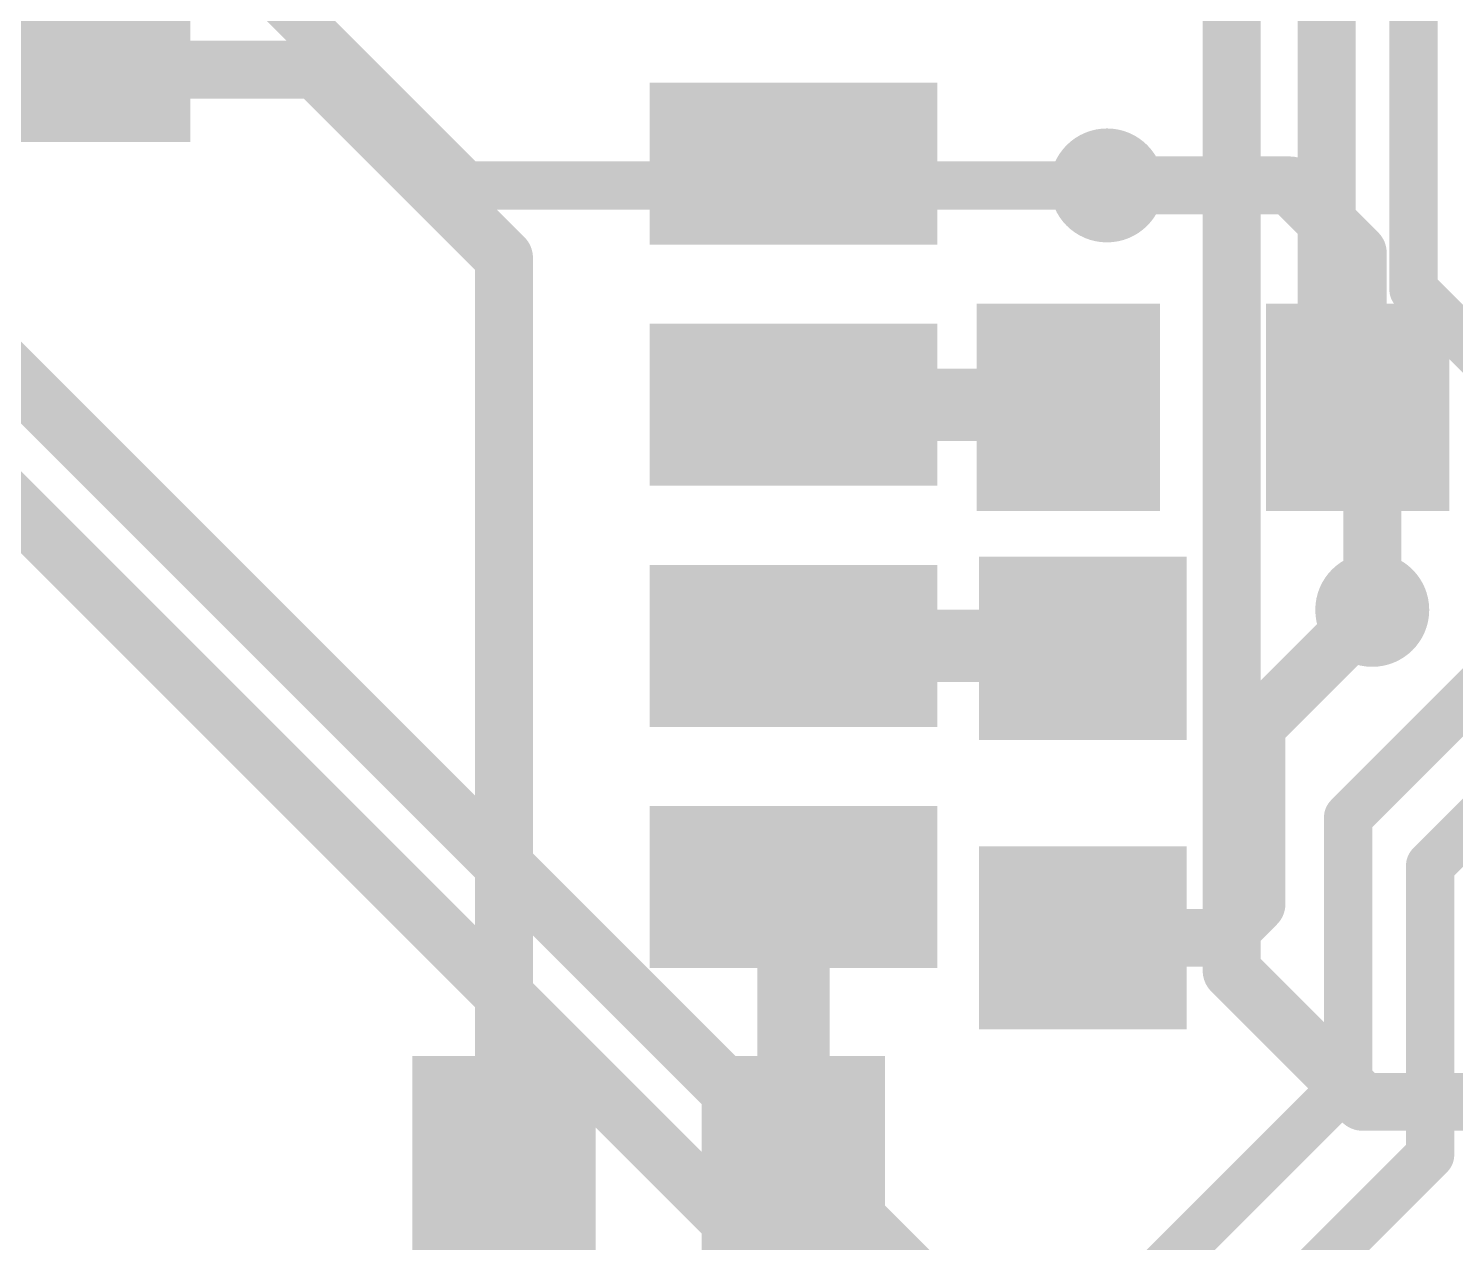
# Model space of a CAD drawing. Header units: millimetres. Extents: x -1.41 to 1.31, y -0.13 to 2.68.
# Drawn here: x -0.0466 to 0.2492, y 1.1308 to 1.3825 of the extents above; entities that cross this region are included whole.
import ezdxf

# ---------------------------------------------------------------- set-up
doc = ezdxf.new("R2010")
doc.units = ezdxf.units.MM
doc.header["$MEASUREMENT"] = 0
for name, color, linetype in [('BottomLayer', 5, 'Continuous'), ('BottomPaste', 16, 'Continuous'), ('BottomSolder', 6, 'Continuous'), ('Mechanical2', 216, 'Continuous'), ('TopLayer', 1, 'Continuous'), ('ViaHoleLayer', 16, 'Continuous')]:
    doc.layers.add(name, color=color, linetype=linetype)

# ---------------------------------------------------------------- blocks, each defined once
blk = doc.blocks.new('PG_DSO_8_B_1')
at = {"layer": 'BottomLayer'}
for points in [[(-0.1377953, 0.0622047), (-0.1377953, 0.0877953), (-0.0862205, 0.0877953), (-0.0862205, 0.0622047)], [(0.0862205, 0.0622047), (0.0862205, 0.0877953), (0.1377953, 0.0877953), (0.1377953, 0.0622047)], [(-0.1377953, 0.0122047), (-0.1377953, 0.0377953), (-0.0862205, 0.0377953), (-0.0862205, 0.0122047)], [(0.0862205, 0.0122047), (0.0862205, 0.0377953), (0.1377953, 0.0377953), (0.1377953, 0.0122047)], [(-0.1377953, -0.0377953), (-0.1377953, -0.0122047), (-0.0862205, -0.0122047), (-0.0862205, -0.0377953)], [(0.0862205, -0.0377953), (0.0862205, -0.0122047), (0.1377953, -0.0122047), (0.1377953, -0.0377953)], [(-0.1377953, -0.0877953), (-0.1377953, -0.0622047), (-0.0862205, -0.0622047), (-0.0862205, -0.0877953)], [(0.0862205, -0.0877953), (0.0862205, -0.0622047), (0.1377953, -0.0622047), (0.1377953, -0.0877953)]]:
    blk.add_hatch(color=5, dxfattribs=at).paths.add_polyline_path(points)
at = {"layer": 'BottomPaste'}
for points in [[(-0.1377953, 0.0622047), (-0.1377953, 0.0877953), (-0.0862205, 0.0877953), (-0.0862205, 0.0622047)], [(0.0862205, 0.0622047), (0.0862205, 0.0877953), (0.1377953, 0.0877953), (0.1377953, 0.0622047)], [(-0.1377953, 0.0122047), (-0.1377953, 0.0377953), (-0.0862205, 0.0377953), (-0.0862205, 0.0122047)], [(0.0862205, 0.0122047), (0.0862205, 0.0377953), (0.1377953, 0.0377953), (0.1377953, 0.0122047)], [(-0.1377953, -0.0377953), (-0.1377953, -0.0122047), (-0.0862205, -0.0122047), (-0.0862205, -0.0377953)], [(0.0862205, -0.0377953), (0.0862205, -0.0122047), (0.1377953, -0.0122047), (0.1377953, -0.0377953)], [(-0.1377953, -0.0877953), (-0.1377953, -0.0622047), (-0.0862205, -0.0622047), (-0.0862205, -0.0877953)], [(0.0862205, -0.0877953), (0.0862205, -0.0622047), (0.1377953, -0.0622047), (0.1377953, -0.0877953)]]:
    blk.add_hatch(color=16, dxfattribs=at).paths.add_polyline_path(points)
at = {"layer": 'BottomSolder'}
for points in [[(-0.1417953, 0.0582047), (-0.1417953, 0.0917953), (-0.0822205, 0.0917953), (-0.0822205, 0.0582047)], [(0.0822205, 0.0582047), (0.0822205, 0.0917953), (0.1417953, 0.0917953), (0.1417953, 0.0582047)], [(-0.1417953, 0.008204700000000002), (-0.1417953, 0.0417953), (-0.0822205, 0.0417953), (-0.0822205, 0.008204699999999997)], [(0.0822205, 0.008204700000000002), (0.0822205, 0.0417953), (0.1417953, 0.0417953), (0.1417953, 0.008204699999999997)], [(-0.1417953, -0.0417953), (-0.1417953, -0.008204699999999997), (-0.0822205, -0.008204700000000002), (-0.0822205, -0.0417953)], [(0.0822205, -0.0417953), (0.0822205, -0.008204699999999997), (0.1417953, -0.008204700000000002), (0.1417953, -0.0417953)], [(-0.1417953, -0.0917953), (-0.1417953, -0.0582047), (-0.0822205, -0.0582047), (-0.0822205, -0.0917953)], [(0.0822205, -0.0917953), (0.0822205, -0.0582047), (0.1417953, -0.0582047), (0.1417953, -0.0917953)]]:
    blk.add_hatch(color=6, dxfattribs=at).paths.add_polyline_path(points)
blk = doc.blocks.new('R__0603_B_2')
at = {"layer": 'BottomLayer'}
for points in [[(-0.045, -0.0175), (-0.045, 0.0175), (-0.015, 0.0175), (-0.015, -0.0175)], [(0.015, -0.0175), (0.015, 0.0175), (0.045, 0.0175), (0.045, -0.0175)]]:
    blk.add_hatch(color=5, dxfattribs=at).paths.add_polyline_path(points)
at = {"layer": 'BottomPaste'}
for points in [[(-0.045, -0.0175), (-0.045, 0.0175), (-0.015, 0.0175), (-0.015, -0.0175)], [(0.015, -0.0175), (0.015, 0.0175), (0.045, 0.0175), (0.045, -0.0175)]]:
    blk.add_hatch(color=16, dxfattribs=at).paths.add_polyline_path(points)
at = {"layer": 'BottomSolder'}
for points in [[(-0.049, -0.0215), (-0.049, 0.0215), (-0.011, 0.0215), (-0.011, -0.0215)], [(0.011, -0.0215), (0.011, 0.0215), (0.049, 0.0215), (0.049, -0.0215)]]:
    blk.add_hatch(color=6, dxfattribs=at).paths.add_polyline_path(points)
blk = doc.blocks.new('R__0603_B_3')
at = {"layer": 'BottomLayer'}
for points in [[(-0.045, -0.0175), (-0.045, 0.0175), (-0.015, 0.0175), (-0.015, -0.0175)], [(0.015, -0.0175), (0.015, 0.0175), (0.045, 0.0175), (0.045, -0.0175)]]:
    blk.add_hatch(color=5, dxfattribs=at).paths.add_polyline_path(points)
at = {"layer": 'BottomPaste'}
for points in [[(-0.045, -0.0175), (-0.045, 0.0175), (-0.015, 0.0175), (-0.015, -0.0175)], [(0.015, -0.0175), (0.015, 0.0175), (0.045, 0.0175), (0.045, -0.0175)]]:
    blk.add_hatch(color=16, dxfattribs=at).paths.add_polyline_path(points)
at = {"layer": 'BottomSolder'}
for points in [[(-0.049, -0.0215), (-0.049, 0.0215), (-0.011, 0.0215), (-0.011, -0.0215)], [(0.011, -0.0215), (0.011, 0.0215), (0.049, 0.0215), (0.049, -0.0215)]]:
    blk.add_hatch(color=6, dxfattribs=at).paths.add_polyline_path(points)
blk = doc.blocks.new('R__0603_B_4')
at = {"layer": 'BottomLayer'}
for points in [[(-0.045, -0.0175), (-0.045, 0.0175), (-0.015, 0.0175), (-0.015, -0.0175)], [(0.015, -0.0175), (0.015, 0.0175), (0.045, 0.0175), (0.045, -0.0175)]]:
    blk.add_hatch(color=5, dxfattribs=at).paths.add_polyline_path(points)
at = {"layer": 'BottomPaste'}
for points in [[(-0.045, -0.0175), (-0.045, 0.0175), (-0.015, 0.0175), (-0.015, -0.0175)], [(0.015, -0.0175), (0.015, 0.0175), (0.045, 0.0175), (0.045, -0.0175)]]:
    blk.add_hatch(color=16, dxfattribs=at).paths.add_polyline_path(points)
at = {"layer": 'BottomSolder'}
for points in [[(-0.049, -0.0215), (-0.049, 0.0215), (-0.011, 0.0215), (-0.011, -0.0215)], [(0.011, -0.0215), (0.011, 0.0215), (0.049, 0.0215), (0.049, -0.0215)]]:
    blk.add_hatch(color=6, dxfattribs=at).paths.add_polyline_path(points)

msp = doc.modelspace()

# ---------------------------------------------------------------- hatches: boundary and pattern name
at = {"layer": 'BottomLayer'}
h = msp.add_hatch(color=5, dxfattribs=at)
edge = h.paths.add_edge_path()
edge.add_arc((-0.026, 1.374), 0.011811, 0, 360)
h = msp.add_hatch(color=5, dxfattribs=at)
edge = h.paths.add_edge_path()
edge.add_arc((0.177, 1.35), 0.011811, 0, 360)
h = msp.add_hatch(color=5, dxfattribs=at)
edge = h.paths.add_edge_path()
edge.add_arc((0.232, 1.262), 0.011811, 0, 360)
at = {"layer": 'TopLayer'}
for points in [[(-0.059, 1.373), (-0.028, 1.373), (-0.028, 1.465), (-0.059, 1.465)], [(-0.059, 1.359), (-0.013, 1.359), (-0.013, 1.39), (-0.059, 1.39)]]:
    msp.add_hatch(color=1, dxfattribs=at).paths.add_polyline_path(points)
h = msp.add_hatch(color=1, dxfattribs=at)
edge = h.paths.add_edge_path()
edge.add_arc((-0.026, 1.374), 0.011811, 0, 360)
h = msp.add_hatch(color=1, dxfattribs=at)
edge = h.paths.add_edge_path()
edge.add_arc((0.177, 1.35), 0.011811, 0, 360)
h = msp.add_hatch(color=1, dxfattribs=at)
edge = h.paths.add_edge_path()
edge.add_arc((0.232, 1.262), 0.011811, 0, 360)
at = {"layer": 'ViaHoleLayer'}
h = msp.add_hatch(color=16, dxfattribs=at)
edge = h.paths.add_edge_path()
edge.add_arc((-0.026, 1.374), 0.0059055, 0, 360)
h = msp.add_hatch(color=16, dxfattribs=at)
edge = h.paths.add_edge_path()
edge.add_arc((0.177, 1.35), 0.0059055, 0, 360)
h = msp.add_hatch(color=16, dxfattribs=at)
edge = h.paths.add_edge_path()
edge.add_arc((0.232, 1.262), 0.0059055, 0, 360)

# ---------------------------------------------------------------- linework, layer by layer
at = {"layer": 'BottomLayer'}
for points, const_width in [([(-0.026, 1.374), (0.0130001, 1.374)], 0.012), ([(0.0130001, 1.374), (0.052, 1.3350001)], 0.012), ([(0.177, 1.35), (0.2150001, 1.35)], 0.012), ([(0.2150001, 1.35), (0.229, 1.3360001)], 0.012), ([(0.052, 1.148), (0.052, 1.3350001)], 0.012), ([(0.229, 1.304), (0.229, 1.3360001)], 0.012), ([(0.1120158, 1.30453), (0.16847, 1.30453)], 0.015), ([(0.16847, 1.30453), (0.169, 1.304)], 0.01), ([(0.227, 1.219), (0.305, 1.297)], 0.01), ([(0.244, 1.209), (0.318, 1.283)], 0.01), ([(0.208, 1.238), (0.232, 1.262)], 0.012), ([(0.1120158, 1.25453), (0.17147, 1.25453)], 0.015), ([(0.17147, 1.25453), (0.172, 1.254)], 0.01), ([(0.208, 1.2010295), (0.208, 1.238)], 0.012), ([(0.227, 1.164), (0.227, 1.219)], 0.01), ([(0.244, 1.149), (0.244, 1.209)], 0.01), ([(0.112, 1.148), (0.112, 1.2045142)], 0.015), ([(0.112, 1.2045142), (0.1120158, 1.20453)], 0.012), ([(0.2009705, 1.194), (0.208, 1.2010295)], 0.012), ([(0.172, 1.194), (0.2009705, 1.194)], 0.012), ([(0.127, 1.064), (0.227, 1.164)], 0.01), ([(0.132984, 1.037984), (0.244, 1.149)], 0.01)]:
    msp.add_lwpolyline(points, dxfattribs=dict(at, const_width=const_width))
for points, const_width in [([(-0.029, 1.374, 1), (-0.023, 1.374, 1)], 0.006), ([(0.0100001, 1.374, 1), (0.0160001, 1.374, 1)], 0.006), ([(0.0100001, 1.374, 1), (0.0160001, 1.374, 1)], 0.006), ([(0.174, 1.35, 1), (0.18, 1.35, 1)], 0.006), ([(0.2120001, 1.35, 1), (0.2180001, 1.35, 1)], 0.006), ([(0.2120001, 1.35, 1), (0.2180001, 1.35, 1)], 0.006), ([(0.049, 1.3350001, 1), (0.055, 1.3350001, 1)], 0.006), ([(0.049, 1.3350001, 1), (0.055, 1.3350001, 1)], 0.006), ([(0.226, 1.3360001, 1), (0.232, 1.3360001, 1)], 0.006), ([(0.226, 1.3360001, 1), (0.232, 1.3360001, 1)], 0.006), ([(0.1082658, 1.30453, 1), (0.1157658, 1.30453, 1)], 0.0075), ([(0.16472, 1.30453, 1), (0.17222, 1.30453, 1)], 0.0075), ([(0.16597, 1.30453, 1), (0.17097, 1.30453, 1)], 0.005), ([(0.1665, 1.304, 1), (0.1715, 1.304, 1)], 0.005), ([(0.226, 1.304, 1), (0.232, 1.304, 1)], 0.006), ([(0.229, 1.262, 1), (0.235, 1.262, 1)], 0.006), ([(0.1082658, 1.25453, 1), (0.1157658, 1.25453, 1)], 0.0075), ([(0.16772, 1.25453, 1), (0.17522, 1.25453, 1)], 0.0075), ([(0.16897, 1.25453, 1), (0.17397, 1.25453, 1)], 0.005), ([(0.1695, 1.254, 1), (0.1745, 1.254, 1)], 0.005), ([(0.205, 1.238, 1), (0.211, 1.238, 1)], 0.006), ([(0.205, 1.238, 1), (0.211, 1.238, 1)], 0.006), ([(0.2245, 1.219, 1), (0.2295, 1.219, 1)], 0.005), ([(0.2245, 1.219, 1), (0.2295, 1.219, 1)], 0.005), ([(0.2415, 1.209, 1), (0.2465, 1.209, 1)], 0.005), ([(0.2415, 1.209, 1), (0.2465, 1.209, 1)], 0.005), ([(0.10825, 1.2045142, 1), (0.11575, 1.2045142, 1)], 0.0075), ([(0.109, 1.2045142, 1), (0.115, 1.2045142, 1)], 0.006), ([(0.1090158, 1.20453, 1), (0.1150158, 1.20453, 1)], 0.006), ([(0.205, 1.2010295, 1), (0.211, 1.2010295, 1)], 0.006), ([(0.205, 1.2010295, 1), (0.211, 1.2010295, 1)], 0.006), ([(0.169, 1.194, 1), (0.175, 1.194, 1)], 0.006), ([(0.1979705, 1.194, 1), (0.2039705, 1.194, 1)], 0.006), ([(0.1979705, 1.194, 1), (0.2039705, 1.194, 1)], 0.006), ([(0.2245, 1.164, 1), (0.2295, 1.164, 1)], 0.005), ([(0.2245, 1.164, 1), (0.2295, 1.164, 1)], 0.005), ([(0.049, 1.148, 1), (0.055, 1.148, 1)], 0.006), ([(0.10825, 1.148, 1), (0.11575, 1.148, 1)], 0.0075), ([(0.2415, 1.149, 1), (0.2465, 1.149, 1)], 0.005), ([(0.2415, 1.149, 1), (0.2465, 1.149, 1)], 0.005)]:
    msp.add_lwpolyline(points, format="xyb", close=True, dxfattribs=dict(at, const_width=const_width))
at = {"layer": 'Mechanical2', "const_width": 0.015}
msp.add_lwpolyline([(1.304531, 0.7779402, -5.376896980783756), (1.3038379, 1.7829146)], format="xyb", dxfattribs=at)
at = {"layer": 'TopLayer'}
for points, const_width in [([(0.2028504, 1.1871497), (0.2028504, 1.441276)], 0.012), ([(0.2225355, 1.2998112), (0.2225355, 1.441276)], 0.012), ([(-0.013685, 1.407685), (0.044, 1.35)], 0.01), ([(0.2405355, 1.3284645), (0.2405355, 1.3902093)], 0.01), ([(-0.126, 1.36013), (0.1831653, 1.0509647)], 0.012), ([(-0.0951888, 1.3561888), (0.2028503, 1.0581497)], 0.012), ([(0.044, 1.35), (0.177, 1.35)], 0.01), ([(0.2405355, 1.3284645), (0.2556768, 1.3133232)], 0.01), ([(0.2225355, 1.2998112), (0.232, 1.2903467)], 0.012), ([(0.232, 1.262), (0.232, 1.2903467)], 0.012), ([(0.2028504, 1.1871497), (0.2300001, 1.16)], 0.012), ([(0.2300001, 1.16), (0.268, 1.16)], 0.012)]:
    msp.add_lwpolyline(points, dxfattribs=dict(at, const_width=const_width))
for points, const_width in [([(0.0415, 1.35, 1), (0.0465, 1.35, 1)], 0.005), ([(0.0415, 1.35, 1), (0.0465, 1.35, 1)], 0.005), ([(0.1745, 1.35, 1), (0.1795, 1.35, 1)], 0.005), ([(0.2380355, 1.3284645, 1), (0.2430355, 1.3284645, 1)], 0.005), ([(0.2380355, 1.3284645, 1), (0.2430355, 1.3284645, 1)], 0.005), ([(0.2195355, 1.2998112, 1), (0.2255355, 1.2998112, 1)], 0.006), ([(0.2195355, 1.2998112, 1), (0.2255355, 1.2998112, 1)], 0.006), ([(0.229, 1.2903467, 1), (0.235, 1.2903467, 1)], 0.006), ([(0.229, 1.2903467, 1), (0.235, 1.2903467, 1)], 0.006), ([(0.229, 1.262, 1), (0.235, 1.262, 1)], 0.006), ([(0.1998504, 1.1871497, 1), (0.2058504, 1.1871497, 1)], 0.006), ([(0.1998504, 1.1871497, 1), (0.2058504, 1.1871497, 1)], 0.006), ([(0.2270001, 1.16, 1), (0.2330001, 1.16, 1)], 0.006), ([(0.2270001, 1.16, 1), (0.2330001, 1.16, 1)], 0.006)]:
    msp.add_lwpolyline(points, format="xyb", close=True, dxfattribs=dict(at, const_width=const_width))

# ---------------------------------------------------------------- block references
for name, p, rotation in [('PG_DSO_8_B_1', (7.9e-06, 1.27953), 180), ('R__0603_B_3', (0.172, 1.224), 270), ('R__0603_B_2', (0.082, 1.148), 180)]:
    msp.add_blockref(name, p, dxfattribs=dict(rotation=rotation))
msp.add_blockref('R__0603_B_4', (0.199, 1.304))

doc.saveas('drawing.dxf')
